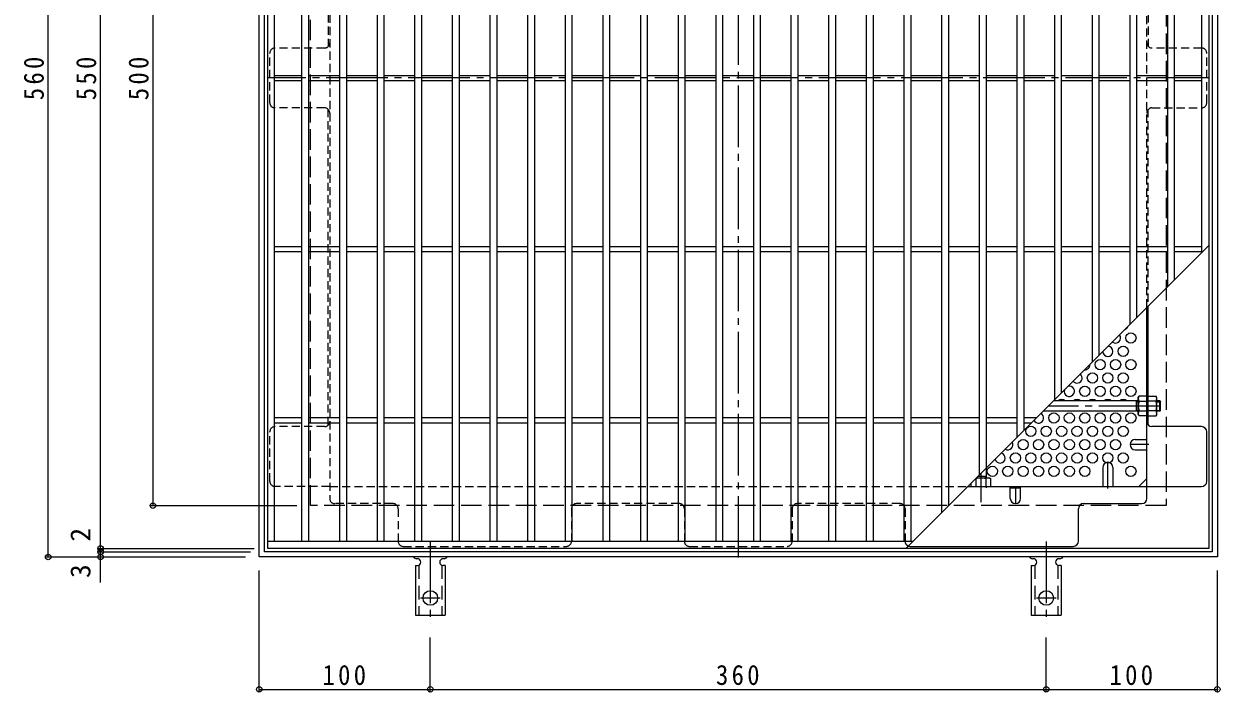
# Model space of a CAD drawing. Units: millimetres at full size, sheet at 1:4. Extents: x -912 to 1076, y -781 to 765.
# Drawn here: x -912 to -213, y -16 to 375 of the extents above; entities that cross this region are included whole.
import ezdxf
from ezdxf.enums import TextEntityAlignment as Align

# ---------------------------------------------------------------- set-up
doc = ezdxf.new("R2010")
doc.units = ezdxf.units.MM
doc.header["$LTSCALE"] = 4
doc.header["$PDMODE"] = 32
doc.header["$PDSIZE"] = 3.2
for name, pattern in [('CHAIN1', [8, 5, -1, 1, -1]), ('CHAIN2', [12, 9, -1, 1, -1]), ('DASHED1', [1.8, 1.2, -0.6]), ('DASHED2', [3, 2, -1]), ('DASHED3', [4, 3, -1])]:
    doc.linetypes.add(name, pattern=pattern)
for name, color, linetype, lineweight in [('A-1_躯体', 2, 'Continuous', 9), ('A-2_仕上', 3, 'Continuous', 9), ('A-4_その他', 7, 'Continuous', 9), ('A-6_寸法', 2, 'Continuous', 9), ('A-7_ハッチ', 2, 'Continuous', 9), ('A-8_記号', 2, 'Continuous', 9), ('A-A_ﾊｯﾁ-ﾜｸ', 3, 'Continuous', 9), ('A-B_ﾊｯﾁ', 2, 'Continuous', 9)]:
    doc.layers.add(name, color=color, linetype=linetype, lineweight=lineweight)
doc.styles.add('ＭＳ ゴシック', font='')
doc.styles.get('ＭＳ ゴシック').set_extended_font_data('MS Gothic')

msp = doc.modelspace()

# ---------------------------------------------------------------- linework, layer by layer
at = {"layer": 'A-1_躯体'}
for p, q in [((-774.713, 63.162), (-774.713, 623.162)), ((-214.713, 623.162), (-214.713, 63.162)), ((-771.713, 66.162), (-771.713, 620.162)), ((-217.713, 620.162), (-217.713, 66.162)), ((-214.713, 63.162), (-774.713, 63.162)), ((-217.713, 66.162), (-771.713, 66.162))]:
    msp.add_line(p, q, dxfattribs=at)
at = {"layer": 'A-1_躯体', "linetype": 'DASHED3'}
for p, q in [((-744.713, 93.162), (-744.713, 593.161)), ((-244.713, 593.161), (-244.713, 93.162)), ((-244.713, 93.162), (-744.713, 93.162))]:
    msp.add_line(p, q, dxfattribs=at)
at = {"layer": 'A-2_仕上'}
for p, q in [((-769.713, 68.161), (-769.713, 618.162)), ((-765.713, 72.162), (-765.713, 614.161)), ((-749.713, 72.162), (-749.713, 614.161)), ((-745.713, 72.162), (-745.713, 614.161)), ((-727.713, 614.161), (-727.713, 72.162)), ((-723.713, 614.161), (-723.713, 72.162)), ((-705.713, 614.161), (-705.713, 72.162)), ((-701.713, 72.162), (-701.713, 614.161)), ((-683.713, 72.162), (-683.713, 614.161)), ((-679.713, 72.162), (-679.713, 614.161)), ((-661.713, 72.162), (-661.713, 614.161)), ((-657.713, 72.162), (-657.713, 614.161)), ((-639.713, 72.162), (-639.713, 614.161)), ((-635.713, 72.162), (-635.713, 614.161)), ((-617.713, 72.162), (-617.713, 614.161)), ((-613.713, 72.162), (-613.713, 614.161)), ((-595.713, 72.162), (-595.713, 614.161)), ((-591.713, 72.162), (-591.713, 614.161)), ((-573.713, 72.162), (-573.713, 614.161)), ((-569.713, 72.162), (-569.713, 614.161)), ((-551.712, 72.162), (-551.712, 614.161)), ((-547.713, 72.162), (-547.713, 614.161)), ((-529.713, 72.162), (-529.713, 614.161)), ((-525.713, 72.162), (-525.713, 614.161)), ((-507.713, 72.162), (-507.713, 614.161)), ((-503.713, 72.162), (-503.713, 614.161)), ((-485.713, 72.162), (-485.713, 614.161)), ((-481.713, 72.162), (-481.713, 614.161)), ((-463.713, 72.162), (-463.713, 614.161)), ((-459.713, 72.162), (-459.713, 614.161)), ((-441.712, 72.162), (-441.712, 614.161)), ((-437.713, 72.162), (-437.713, 614.161)), ((-419.713, 72.162), (-419.713, 614.161)), ((-415.713, 72.162), (-415.713, 614.161)), ((-397.713, 72.162), (-397.713, 614.161)), ((-393.713, 72.162), (-393.713, 614.161)), ((-375.713, 89.163), (-375.713, 614.161)), ((-371.713, 93.163), (-371.713, 614.161)), ((-353.713, 111.163), (-353.713, 614.161)), ((-349.713, 115.163), (-349.713, 614.161)), ((-331.713, 133.162), (-331.713, 614.161)), ((-327.713, 137.162), (-327.713, 614.161)), ((-309.713, 155.163), (-309.713, 614.161)), ((-305.713, 159.163), (-305.713, 614.161)), ((-287.713, 177.163), (-287.713, 614.161)), ((-283.713, 181.162), (-283.713, 614.161)), ((-265.713, 199.162), (-265.713, 614.161)), ((-261.713, 203.162), (-261.713, 614.161)), ((-243.713, 221.162), (-243.713, 614.161)), ((-239.713, 225.162), (-239.713, 614.161)), ((-223.713, 241.162), (-223.713, 614.161)), ((-765.713, 344.662), (-749.713, 344.662)), ((-745.713, 344.662), (-727.713, 344.662)), ((-723.713, 344.662), (-705.713, 344.662)), ((-701.713, 344.662), (-683.713, 344.662)), ((-679.712, 344.662), (-661.713, 344.662)), ((-657.713, 344.662), (-639.713, 344.662)), ((-635.713, 344.662), (-617.713, 344.662)), ((-613.712, 344.662), (-595.713, 344.662)), ((-591.713, 344.662), (-573.713, 344.662)), ((-569.712, 344.662), (-551.712, 344.662)), ((-547.713, 344.662), (-529.713, 344.662)), ((-525.713, 344.662), (-507.713, 344.662)), ((-503.712, 344.662), (-485.713, 344.662)), ((-481.713, 344.662), (-463.713, 344.662)), ((-459.712, 344.662), (-441.712, 344.662)), ((-437.713, 344.662), (-419.713, 344.662)), ((-415.713, 344.662), (-397.713, 344.662)), ((-393.712, 344.662), (-375.713, 344.662)), ((-371.713, 344.662), (-353.713, 344.662)), ((-349.713, 344.662), (-331.713, 344.662)), ((-327.713, 344.662), (-309.713, 344.662)), ((-305.713, 344.662), (-287.713, 344.662)), ((-283.713, 344.662), (-265.713, 344.662)), ((-261.713, 344.662), (-243.713, 344.662)), ((-239.713, 344.662), (-223.713, 344.662)), ((-765.713, 341.662), (-749.713, 341.662)), ((-745.713, 341.662), (-727.713, 341.662)), ((-723.713, 341.662), (-705.713, 341.662)), ((-701.713, 341.662), (-683.713, 341.662)), ((-679.712, 341.662), (-661.713, 341.662)), ((-657.713, 341.662), (-639.713, 341.662)), ((-635.713, 341.662), (-617.713, 341.662)), ((-613.712, 341.662), (-595.713, 341.662)), ((-591.713, 341.662), (-573.713, 341.662)), ((-569.712, 341.662), (-551.712, 341.662)), ((-547.713, 341.662), (-529.713, 341.662)), ((-525.713, 341.662), (-507.713, 341.662)), ((-503.712, 341.662), (-485.713, 341.662)), ((-481.713, 341.662), (-463.713, 341.662)), ((-459.712, 341.662), (-441.712, 341.662)), ((-437.713, 341.662), (-419.713, 341.662)), ((-415.713, 341.662), (-397.713, 341.662)), ((-393.712, 341.662), (-375.713, 341.662)), ((-371.713, 341.662), (-353.713, 341.662)), ((-349.713, 341.662), (-331.713, 341.662)), ((-327.713, 341.662), (-309.713, 341.662)), ((-305.713, 341.662), (-287.713, 341.662)), ((-283.713, 341.662), (-265.713, 341.662)), ((-261.713, 341.662), (-243.713, 341.662)), ((-239.713, 341.662), (-223.713, 341.662)), ((-219.713, 245.162), (-396.713, 68.163)), ((-765.713, 244.662), (-749.713, 244.662)), ((-765.713, 241.662), (-749.713, 241.662)), ((-745.713, 244.662), (-727.713, 244.662)), ((-745.713, 241.662), (-727.713, 241.662)), ((-723.713, 244.662), (-705.713, 244.662)), ((-723.713, 241.662), (-705.713, 241.662)), ((-701.713, 244.662), (-683.713, 244.662)), ((-701.713, 241.662), (-683.713, 241.662)), ((-679.712, 244.662), (-661.713, 244.662)), ((-679.712, 241.662), (-661.713, 241.662)), ((-657.713, 244.662), (-639.713, 244.662)), ((-657.713, 241.662), (-639.713, 241.662)), ((-635.713, 244.662), (-617.713, 244.662)), ((-635.713, 241.662), (-617.713, 241.662)), ((-613.712, 244.662), (-595.713, 244.662)), ((-613.712, 241.662), (-595.713, 241.662)), ((-591.713, 244.662), (-573.713, 244.662)), ((-591.713, 241.662), (-573.713, 241.662)), ((-569.712, 244.662), (-551.712, 244.662)), ((-569.712, 241.662), (-551.712, 241.662)), ((-547.713, 244.662), (-529.713, 244.662)), ((-547.713, 241.662), (-529.713, 241.662)), ((-525.713, 244.662), (-507.713, 244.662)), ((-525.713, 241.662), (-507.713, 241.662)), ((-503.712, 244.662), (-485.713, 244.662)), ((-503.712, 241.662), (-485.713, 241.662)), ((-481.713, 244.662), (-463.713, 244.662)), ((-481.713, 241.662), (-463.713, 241.662)), ((-459.712, 244.662), (-441.712, 244.662)), ((-459.712, 241.662), (-441.712, 241.662)), ((-437.713, 244.662), (-419.713, 244.662)), ((-437.713, 241.662), (-419.713, 241.662)), ((-415.713, 244.662), (-397.713, 244.662)), ((-415.713, 241.662), (-397.713, 241.662)), ((-393.712, 244.662), (-375.713, 244.662)), ((-393.712, 241.662), (-375.713, 241.662)), ((-371.713, 244.662), (-353.713, 244.662)), ((-371.713, 241.662), (-353.713, 241.662)), ((-349.713, 244.662), (-331.713, 244.662)), ((-349.713, 241.662), (-331.713, 241.662)), ((-327.713, 244.662), (-309.713, 244.662)), ((-327.713, 241.662), (-309.713, 241.662)), ((-305.713, 244.662), (-287.713, 244.662)), ((-305.713, 241.662), (-287.713, 241.662)), ((-283.713, 244.662), (-265.713, 244.662)), ((-283.713, 241.662), (-265.713, 241.662)), ((-261.713, 244.662), (-243.713, 244.662)), ((-261.713, 241.662), (-243.713, 241.662)), ((-239.713, 244.662), (-223.713, 244.662)), ((-239.713, 241.662), (-223.713, 241.662)), ((-765.713, 144.662), (-749.713, 144.662)), ((-765.713, 141.662), (-749.713, 141.662)), ((-745.713, 144.662), (-727.713, 144.662)), ((-745.713, 141.662), (-727.713, 141.662)), ((-723.713, 144.662), (-705.713, 144.662)), ((-723.713, 141.662), (-705.713, 141.662)), ((-701.713, 144.662), (-683.713, 144.662)), ((-701.713, 141.662), (-683.713, 141.662)), ((-679.712, 144.662), (-661.713, 144.662)), ((-679.712, 141.662), (-661.713, 141.662)), ((-657.713, 144.662), (-639.713, 144.662)), ((-657.713, 141.662), (-639.713, 141.662)), ((-635.713, 144.662), (-617.713, 144.662)), ((-635.713, 141.662), (-617.713, 141.662)), ((-613.712, 144.662), (-595.713, 144.662)), ((-613.712, 141.662), (-595.713, 141.662)), ((-591.713, 144.662), (-573.713, 144.662)), ((-591.713, 141.662), (-573.713, 141.662)), ((-569.712, 144.662), (-551.712, 144.662)), ((-569.712, 141.662), (-551.712, 141.662)), ((-547.713, 144.662), (-529.713, 144.662)), ((-547.713, 141.662), (-529.713, 141.662)), ((-525.713, 144.662), (-507.713, 144.662)), ((-525.713, 141.662), (-507.713, 141.662)), ((-503.712, 144.662), (-485.713, 144.662)), ((-503.712, 141.662), (-485.713, 141.662)), ((-481.713, 144.662), (-463.713, 144.662)), ((-481.713, 141.662), (-463.713, 141.662)), ((-459.712, 144.662), (-441.712, 144.662)), ((-459.712, 141.662), (-441.712, 141.662)), ((-437.713, 144.662), (-419.713, 144.662)), ((-437.713, 141.662), (-419.713, 141.662)), ((-415.713, 144.662), (-397.713, 144.662)), ((-415.713, 141.662), (-397.713, 141.662)), ((-393.712, 144.662), (-375.713, 144.662)), ((-393.712, 141.662), (-375.713, 141.662)), ((-371.713, 144.662), (-353.713, 144.662)), ((-371.713, 141.662), (-353.713, 141.662)), ((-349.713, 144.662), (-331.713, 144.662)), ((-349.713, 141.662), (-331.713, 141.662)), ((-327.713, 144.662), (-320.214, 144.662)), ((-327.713, 141.662), (-323.214, 141.662)), ((-392.714, 72.162), (-769.713, 72.162)), ((-219.713, 68.161), (-769.713, 68.161))]:
    msp.add_line(p, q, dxfattribs=at)
msp.add_lwpolyline([(-769.713, 618.162), (-219.713, 618.162), (-219.713, 68.161)], dxfattribs=at)
at = {"layer": 'A-4_その他'}
for p, q in [((-898.054, 63.162), (-898.054, 623.162)), ((-867.449, 68.162), (-867.449, 618.162)), ((-836.844, 593.161), (-836.844, 93.162)), ((-838.044, 93.162), (-752.713, 93.162)), ((-899.254, 63.162), (-782.713, 63.162)), ((-868.649, 68.162), (-777.713, 68.162)), ((-868.649, 66.162), (-779.713, 66.162)), ((-867.449, 66.162), (-867.449, 68.162)), ((-867.449, 48.286), (-867.449, 66.162)), ((-774.713, -15.415), (-774.713, 55.162)), ((-214.713, -15.415), (-214.713, 55.162)), ((-674.712, -15.415), (-674.712, 16.162)), ((-314.713, -15.415), (-314.713, 16.162)), ((-774.713, -14.215), (-674.712, -14.215)), ((-674.712, -14.215), (-314.713, -14.215)), ((-314.713, -14.215), (-214.713, -14.215))]:
    msp.add_line(p, q, dxfattribs=at)
for p in [(-836.844, 93.162), (-898.054, 63.162), (-867.449, 68.162), (-867.449, 66.162), (-867.449, 63.162), (-774.713, -14.215), (-674.712, -14.215), (-314.713, -14.215), (-214.713, -14.215)]:
    msp.add_point(p, dxfattribs=at)
at = {"layer": 'A-6_寸法'}
for centre in [(-265.213, 191.175), (-269.713, 183.38), (-283.213, 175.586), (-274.213, 175.586), (-265.213, 175.586), (-287.713, 167.792), (-278.713, 167.792), (-269.713, 167.792), (-292.213, 159.998), (-283.213, 159.998), (-274.213, 159.998), (-265.213, 159.998), (-310.213, 144.409), (-301.213, 144.409), (-292.213, 144.409), (-283.213, 144.409), (-274.213, 144.409), (-265.213, 144.409), (-323.713, 136.615), (-314.713, 136.615), (-305.713, 136.615), (-296.713, 136.615), (-287.713, 136.615), (-278.713, 136.615), (-269.713, 136.615), (-328.213, 128.821), (-319.213, 128.821), (-310.213, 128.821), (-301.213, 128.821), (-292.213, 128.821), (-283.213, 128.821), (-274.213, 128.821), (-332.713, 121.027), (-323.713, 121.027), (-314.713, 121.027), (-305.713, 121.027), (-296.713, 121.027), (-287.713, 121.027), (-278.713, 121.027), (-269.713, 121.027), (-346.213, 113.232), (-337.213, 113.232), (-328.213, 113.232), (-319.213, 113.232), (-310.213, 113.232), (-301.213, 113.232), (-292.213, 113.232), (-265.213, 113.232)]:
    msp.add_circle(centre, 3, dxfattribs=at)
for centre, start, end in [((-269.713, 198.969), 288.78971, 341.21029), ((-274.213, 191.175), 231.93377, 38.06623), ((-278.713, 183.38), 184.02458, 85.97542), ((-292.213, 175.586), 268.56112, 1.43888), ((-296.713, 167.792), 219.99003, 50.00997), ((-301.213, 159.998), 165.25559, 104.74441), ((-305.713, 152.204), 45.92, 134.08), ((-296.713, 152.204), 45.92, 134.08), ((-287.713, 152.204), 45.92, 134.08), ((-278.713, 152.204), 45.92, 134.08), ((-269.713, 152.204), 45.92, 134.08), ((-319.213, 144.409), 207.81966, 62.18034), ((-337.213, 128.821), 240.8444, 29.1556), ((-341.713, 121.027), 194.77273, 75.22727)]:
    msp.add_arc(centre, 3, start, end, dxfattribs=at)
at = {"layer": 'A-7_ハッチ', "linetype": 'CHAIN2'}
for p, q in [((-494.713, 626.759), (-494.713, 59.565)), ((-219.556, 343.162), (-769.438, 343.162))]:
    msp.add_line(p, q, dxfattribs=at)
at = {"layer": 'A-7_ハッチ', "linetype": 'DASHED1'}
for p, q in [((-733.513, 588.966), (-733.513, 97.359)), ((-255.913, 208.963), (-255.913, 588.966)), ((-734.313, 546.004), (-734.313, 361.623)), ((-255.113, 546.009), (-255.113, 361.623)), ((-768.516, 328.662), (-768.516, 357.663)), ((-736.513, 360.663), (-765.516, 360.663)), ((-223.909, 360.663), (-252.913, 360.663)), ((-220.909, 328.662), (-220.909, 357.663)), ((-736.513, 325.662), (-765.516, 325.662)), ((-734.313, 140.32), (-734.313, 324.701)), ((-255.113, 140.32), (-255.113, 324.701)), ((-252.913, 325.662), (-223.909, 325.662)), ((-255.113, 154.359), (-255.913, 154.359)), ((-255.113, 148.159), (-255.913, 148.159)), ((-768.516, 107.359), (-768.516, 136.36)), ((-736.513, 139.36), (-765.516, 139.36)), ((-733.513, 104.359), (-765.516, 104.359)), ((-733.513, 104.359), (-360.517, 104.359)), ((-349.913, 104.359), (-349.913, 103.559)), ((-696.512, 94.359), (-730.513, 94.359)), ((-693.512, 91.359), (-693.512, 72.359)), ((-592.213, 91.359), (-592.213, 72.359)), ((-529.213, 94.359), (-589.213, 94.359)), ((-526.213, 91.359), (-526.213, 72.359)), ((-463.213, 91.359), (-463.213, 72.359)), ((-400.213, 94.359), (-460.213, 94.359)), ((-397.213, 91.359), (-397.213, 72.359)), ((-690.512, 69.359), (-595.213, 69.359)), ((-523.213, 69.359), (-466.213, 69.359))]:
    msp.add_line(p, q, dxfattribs=at)
at = {"layer": 'A-7_ハッチ'}
for p, q in [((-255.113, 140.32), (-255.113, 209.763)), ((-255.913, 97.359), (-255.913, 208.963)), ((-223.909, 139.36), (-252.913, 139.36)), ((-220.909, 107.359), (-220.909, 136.36)), ((-260.525, 104.359), (-255.913, 108.971)), ((-360.517, 104.359), (-223.909, 104.359)), ((-335.713, 103.559), (-329.713, 103.559)), ((-295.914, 72.359), (-295.914, 91.359)), ((-292.914, 94.359), (-258.913, 94.359)), ((-394.213, 69.359), (-298.914, 69.359))]:
    msp.add_line(p, q, dxfattribs=at)
at = {"layer": 'A-7_ハッチ', "linetype": 'DASHED1'}
for centre, start, end in [((-736.513, 363.663), 270, 0), ((-252.913, 363.663), 180, 270), ((-765.516, 357.663), 90, 180), ((-223.909, 357.663), 0, 90), ((-765.516, 328.662), 180, 270), ((-223.909, 328.662), 270, 0), ((-736.513, 322.662), 0, 90), ((-252.913, 322.662), 90, 180), ((-736.513, 142.36), 270, 0), ((-765.516, 136.36), 90, 180), ((-765.516, 107.359), 180, 270), ((-730.513, 97.359), 180, 270), ((-696.512, 91.359), 0, 90), ((-589.213, 91.359), 90, 180), ((-529.213, 91.359), 0, 90), ((-460.213, 91.359), 90, 180), ((-400.213, 91.359), 0, 90), ((-690.512, 72.359), 180, 270), ((-595.213, 72.359), 270, 0), ((-523.213, 72.359), 180, 270), ((-466.213, 72.359), 270, 0), ((-394.213, 72.359), 180, 248.56473)]:
    msp.add_arc(centre, 3, start, end, dxfattribs=at)
at = {"layer": 'A-7_ハッチ'}
for centre, start, end in [((-252.913, 142.36), 180, 270), ((-223.909, 136.36), 0, 90), ((-223.909, 107.359), 270, 0), ((-292.914, 91.359), 90, 180), ((-258.913, 97.359), 270, 0), ((-298.914, 72.359), 270, 0), ((-394.213, 72.359), 248.56473, 270)]:
    msp.add_arc(centre, 3, start, end, dxfattribs=at)
at = {"layer": 'A-8_記号', "linetype": 'CHAIN1'}
for p, q in [((-254.713, 128.821), (-265.713, 128.821)), ((-278.713, 103.159), (-278.713, 118.509)), ((-332.713, 104.359), (-332.713, 94.359))]:
    msp.add_line(p, q, dxfattribs=at)
at = {"layer": 'A-8_記号'}
for p, q in [((-262.713, 131.821), (-255.913, 131.821)), ((-262.713, 125.821), (-255.913, 125.821)), ((-281.713, 115.509), (-281.713, 104.359)), ((-275.713, 115.509), (-275.713, 104.359)), ((-335.713, 97.359), (-335.713, 104.359)), ((-329.713, 97.359), (-329.713, 104.359))]:
    msp.add_line(p, q, dxfattribs=at)
for centre, start, end in [((-262.713, 128.821), 90, 270), ((-278.713, 115.509), 0, 180), ((-332.713, 97.359), 180, 0)]:
    msp.add_arc(centre, 3, start, end, dxfattribs=at)
at = {"layer": 'A-A_ﾊｯﾁ-ﾜｸ', "color": 7, "linetype": 'CHAIN2'}
for p, q in [((-674.712, 72.163), (-674.712, 24.162)), ((-314.713, 72.163), (-314.713, 24.162)), ((-668.936, 39.162), (-680.488, 39.162)), ((-308.937, 39.162), (-320.489, 39.162))]:
    msp.add_line(p, q, dxfattribs=at)
at = {"layer": 'A-A_ﾊｯﾁ-ﾜｸ'}
for p, q in [((-683.462, 58.162), (-682.212, 58.162)), ((-683.462, 58.162), (-683.462, 29.162)), ((-682.208, 62.162), (-682.721, 62.162)), ((-666.713, 62.162), (-667.212, 62.162)), ((-665.962, 58.162), (-667.212, 58.162)), ((-665.962, 58.162), (-665.962, 29.162)), ((-323.463, 58.162), (-322.213, 58.162)), ((-323.463, 58.162), (-323.463, 29.162)), ((-322.208, 62.162), (-322.721, 62.162)), ((-306.713, 62.162), (-307.213, 62.162)), ((-305.963, 58.162), (-307.213, 58.162)), ((-305.963, 58.162), (-305.963, 29.162)), ((-683.462, 29.162), (-665.962, 29.162)), ((-323.463, 29.162), (-305.963, 29.162))]:
    msp.add_line(p, q, dxfattribs=at)
at = {"layer": 'A-A_ﾊｯﾁ-ﾜｸ', "linetype": 'DASHED2'}
for p, q in [((-681.462, 58.308), (-681.462, 29.162)), ((-667.962, 58.308), (-667.962, 29.162)), ((-321.463, 58.308), (-321.463, 29.162)), ((-307.963, 58.308), (-307.963, 29.162))]:
    msp.add_line(p, q, dxfattribs=at)
at = {"layer": 'A-A_ﾊｯﾁ-ﾜｸ'}
for centre in [(-674.712, 39.162), (-314.713, 39.162)]:
    msp.add_circle(centre, 4.25, dxfattribs=at)
for centre, start, end in [((-682.713, 64.162), 209.99928, 269.75838), ((-666.713, 64.162), 270.27597, 330.00049), ((-322.713, 64.162), 209.99928, 269.75838), ((-306.713, 64.162), 270.27597, 330.00049), ((-682.212, 60.162), 270, 89.86671), ((-667.212, 60.162), 90, 270), ((-322.213, 60.162), 270, 89.86671), ((-307.213, 60.162), 90, 270)]:
    msp.add_arc(centre, 2, start, end, dxfattribs=at)
at = {"layer": 'A-B_ﾊｯﾁ', "color": 3}
for p, q in [((-260.913, 154.359), (-310.517, 154.359)), ((-261.913, 148.359), (-261.913, 154.359)), ((-261.913, 153.859), (-260.913, 153.859)), ((-248.413, 154.359), (-250.113, 154.359)), ((-250.113, 153.859), (-247.913, 153.859)), ((-248.413, 148.359), (-248.413, 154.359)), ((-248.413, 154.359), (-247.913, 153.859)), ((-247.913, 148.859), (-247.913, 153.859)), ((-260.913, 148.359), (-316.517, 148.359)), ((-261.913, 148.859), (-260.913, 148.859)), ((-250.113, 148.859), (-247.913, 148.859)), ((-248.413, 148.359), (-250.113, 148.359)), ((-248.413, 148.359), (-247.913, 148.859)), ((-349.913, 114.963), (-349.913, 109.359)), ((-355.413, 109.463), (-355.413, 109.359)), ((-354.517, 110.359), (-349.913, 110.359)), ((-350.413, 110.359), (-350.413, 109.359))]:
    msp.add_line(p, q, dxfattribs=at)
at = {"layer": 'A-B_ﾊｯﾁ'}
for p, q in [((-260.913, 156.359), (-260.48, 157.109)), ((-260.913, 146.359), (-260.913, 156.359)), ((-255.913, 157.109), (-260.48, 157.109)), ((-260.48, 154.222), (-255.913, 154.222)), ((-255.913, 145.609), (-255.913, 157.109)), ((-255.113, 145.609), (-255.113, 157.109)), ((-255.113, 157.109), (-250.546, 157.109)), ((-250.546, 154.222), (-255.113, 154.222)), ((-250.113, 156.359), (-250.546, 157.109)), ((-250.113, 146.359), (-250.113, 156.359)), ((-260.48, 148.495), (-255.913, 148.495)), ((-250.546, 148.495), (-255.113, 148.495)), ((-260.913, 146.359), (-260.48, 145.609)), ((-255.913, 145.609), (-260.48, 145.609)), ((-255.113, 145.609), (-250.546, 145.609)), ((-250.113, 146.359), (-250.546, 145.609)), ((-358.663, 104.359), (-358.663, 106.213)), ((-355.776, 108.926), (-355.776, 104.359)), ((-355.517, 109.359), (-347.913, 109.359)), ((-350.05, 108.926), (-350.05, 104.359)), ((-347.913, 109.359), (-347.163, 108.926))]:
    msp.add_line(p, q, dxfattribs=at)
at = {"layer": 'A-B_ﾊｯﾁ', "color": 3, "linetype": 'CHAIN2'}
for p, q in [((-247.913, 151.359), (-313.517, 151.359)), ((-352.913, 111.963), (-352.913, 95.126))]:
    msp.add_line(p, q, dxfattribs=at)
at = {"layer": 'A-B_ﾊｯﾁ'}
msp.add_lwpolyline([(-358.663, 104.359), (-347.163, 104.359), (-347.163, 108.926)], dxfattribs=at)
for centre, radius, start, end in [((-257.631, 155.464), 3.29, 149.99998, 176.07924), ((-258.178, 155.699), 2.735, 180.2103, 212.68507), ((-251.23, 151.359), 9.683, 162.79973, 197.20026), ((-253.395, 155.464), 3.29, 3.92076, 30.00002), ((-252.848, 155.699), 2.735, 327.31493, 359.7897), ((-259.796, 151.359), 9.683, 342.79974, 17.20027), ((-258.178, 147.019), 2.735, 147.31491, 179.78969), ((-257.631, 147.253), 3.29, 183.92075, 210), ((-252.848, 147.019), 2.735, 0.21031, 32.68509), ((-253.395, 147.253), 3.29, 330, 356.07925), ((-357.253, 106.624), 2.735, 57.31491, 59.9618), ((-352.913, 99.676), 9.683, 72.79973, 107.20026), ((-348.573, 106.624), 2.735, 90.2103, 122.68507), ((-348.808, 106.077), 3.29, 59.99998, 86.07924)]:
    msp.add_arc(centre, radius, start, end, dxfattribs=at)

# ---------------------------------------------------------------- texts
at = {"layer": 'A-4_その他', "color": 2, "style": 'ＭＳ ゴシック'}
for s, p in [('2', (-869.849, 72.166)), ('3', (-869.849, 50.877))]:
    msp.add_text(s, height=11.73, rotation=90, dxfattribs=at).set_placement(p, align=Align.BOTTOM_LEFT)
at = {"layer": 'A-4_その他', "color": 2, "char_height": 11.73, "attachment_point": 7, "rotation": 90, "style": 'ＭＳ ゴシック'}
for s, insert in [('\\T1.27;\\W0.9;560', (-900.454, 330.162)), ('\\T1.27;\\W0.9;550', (-869.849, 330.162)), ('\\T1.27;\\W0.9;500', (-839.244, 330.162))]:
    msp.add_mtext(s, dxfattribs=dict(at, insert=insert))
at = {"layer": 'A-4_その他', "color": 2, "char_height": 11.73, "attachment_point": 7, "style": 'ＭＳ ゴシック'}
for s, insert in [('\\T1.27;\\W0.9;100', (-737.713, -11.815)), ('\\T1.27;\\W0.9;360', (-507.713, -11.815)), ('\\T1.27;\\W0.9;100', (-277.713, -11.815))]:
    msp.add_mtext(s, dxfattribs=dict(at, insert=insert))

doc.saveas('drawing.dxf')
